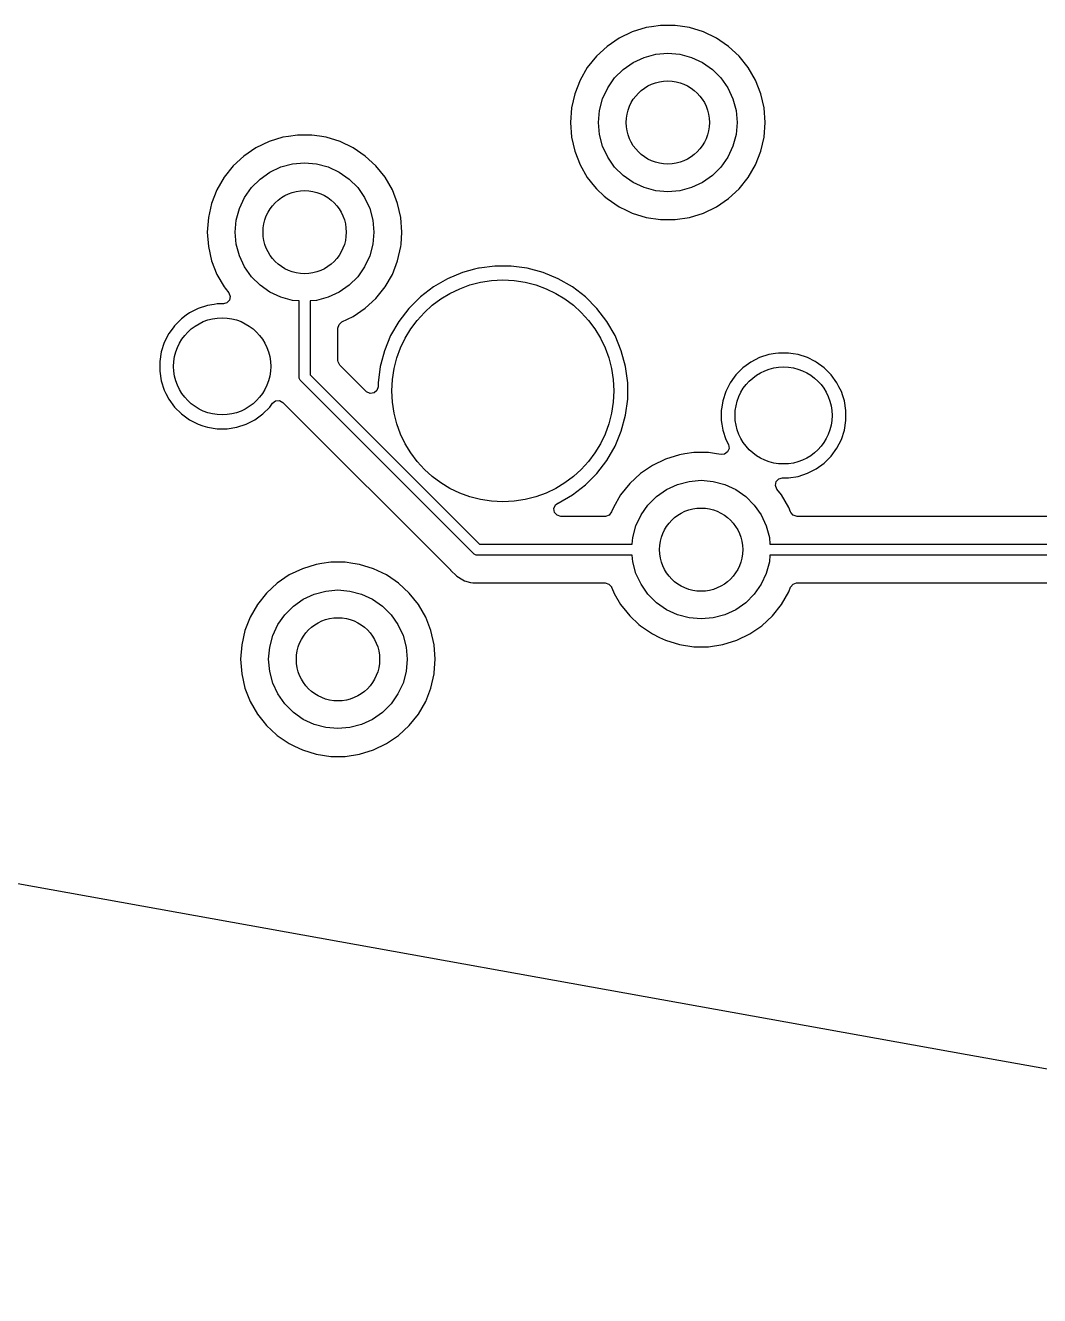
# Model space of a CAD drawing. Extents: x 98 to 223, y -135 to -41.
# Drawn here: x 156.73 to 175.02, y -131.41 to -108.51 of the extents above; entities that cross this region are included whole.
import ezdxf

# ---------------------------------------------------------------- set-up
doc = ezdxf.new("R2010")
doc.units = 0
doc.layers.add('BLACK', color=7, linetype='CONTINUOUS')

msp = doc.modelspace()

# ---------------------------------------------------------------- linework, layer by layer
at = {"layer": 'BLACK', "linetype": 'CONTINUOUS'}
for p, q in [((167.922837, -108.547961), (167.672134, -108.625293)), ((167.922843, -108.54796), (167.922837, -108.547961)), ((167.922846, -108.547959), (167.922843, -108.54796)), ((168.020708, -108.533208), (167.922846, -108.547959)), ((168.182273, -108.508855), (168.020708, -108.533208)), ((168.182279, -108.508855), (168.182273, -108.508855)), ((168.444643, -108.508855), (168.182279, -108.508855)), ((168.444648, -108.508855), (168.444643, -108.508855)), ((168.579284, -108.529149), (168.444648, -108.508855)), ((168.704076, -108.547959), (168.579284, -108.529149)), ((168.70408, -108.54796), (168.704076, -108.547959)), ((168.704084, -108.547961), (168.70408, -108.54796)), ((168.954788, -108.625293), (168.704084, -108.547961)), ((167.435763, -108.739123), (167.218981, -108.886922)), ((167.435764, -108.739122), (167.435763, -108.739123)), ((167.672134, -108.625293), (167.435764, -108.739122)), ((169.191157, -108.739122), (168.954786, -108.625293)), ((168.954786, -108.625293), (168.954788, -108.625293)), ((169.191158, -108.739123), (169.191157, -108.739122)), ((169.191161, -108.739125), (169.191158, -108.739123)), ((169.191165, -108.739127), (169.191161, -108.739125)), ((169.253433, -108.781581), (169.191165, -108.739127)), ((167.218981, -108.886922), (167.026659, -109.065369)), ((169.40794, -108.886922), (169.253433, -108.781581)), ((169.600262, -109.065369), (169.40794, -108.886922)), ((167.026659, -109.065369), (166.863075, -109.270498)), ((167.509976, -109.301799), (167.688461, -109.176823)), ((167.688461, -109.176823), (167.885936, -109.084739)), ((167.885936, -109.084739), (168.096401, -109.028345)), ((168.096401, -109.028345), (168.313461, -109.009355)), ((168.313461, -109.009355), (168.530521, -109.028345)), ((168.530521, -109.028345), (168.740986, -109.084739)), ((168.740986, -109.084739), (168.938461, -109.176823)), ((168.938461, -109.176823), (169.116946, -109.301799)), ((169.600265, -109.065373), (169.600262, -109.065369)), ((169.600266, -109.065374), (169.600265, -109.065373)), ((169.763847, -109.270498), (169.600266, -109.065374)), ((166.863075, -109.270498), (166.731893, -109.497711)), ((167.230929, -109.634355), (167.355905, -109.45587)), ((167.355905, -109.45587), (167.509976, -109.301799)), ((169.116946, -109.301799), (169.271017, -109.45587)), ((169.271017, -109.45587), (169.395993, -109.634355)), ((169.895029, -109.497712), (169.763847, -109.270498)), ((166.731893, -109.497711), (166.636043, -109.741933)), ((167.138845, -109.83183), (167.230929, -109.634355)), ((169.395993, -109.634355), (169.488077, -109.83183)), ((169.990881, -109.741939), (169.895029, -109.497712)), ((166.636037, -109.741952), (166.577658, -109.997729)), ((166.636043, -109.741933), (166.636037, -109.741952)), ((167.082451, -110.042295), (167.138845, -109.83183)), ((169.488077, -109.83183), (169.544471, -110.042295)), ((170.049263, -109.997725), (169.990881, -109.741939)), ((166.577657, -109.997734), (166.558053, -110.25935)), ((166.577658, -109.997729), (166.577657, -109.997734)), ((167.063461, -110.259355), (167.082451, -110.042295)), ((169.544471, -110.042295), (169.563461, -110.259355)), ((170.049263, -109.997729), (170.049263, -109.997725)), ((170.049264, -109.997734), (170.049263, -109.997729)), ((170.068869, -110.25935), (170.049264, -109.997734)), ((166.558053, -110.25935), (166.558053, -110.259359)), ((166.558053, -110.259359), (166.577657, -110.520975)), ((167.082451, -110.476415), (167.063461, -110.259355)), ((169.563461, -110.259355), (169.544471, -110.476415)), ((170.049264, -110.520975), (170.068869, -110.259359)), ((170.068869, -110.259359), (170.068869, -110.25935)), ((161.124923, -110.602188), (160.888553, -110.716017)), ((161.375626, -110.524856), (161.124923, -110.602188)), ((161.375632, -110.524855), (161.375626, -110.524856)), ((161.375635, -110.524854), (161.375632, -110.524855)), ((161.473497, -110.510103), (161.375635, -110.524854)), ((161.635062, -110.48575), (161.473497, -110.510103)), ((161.635068, -110.48575), (161.635062, -110.48575)), ((161.897432, -110.48575), (161.635068, -110.48575)), ((161.897437, -110.48575), (161.897432, -110.48575)), ((162.032073, -110.506044), (161.897437, -110.48575)), ((162.156865, -110.524854), (162.032073, -110.506044)), ((162.156869, -110.524855), (162.156865, -110.524854)), ((162.156873, -110.524856), (162.156869, -110.524855)), ((162.407577, -110.602188), (162.156873, -110.524856)), ((162.643946, -110.716017), (162.407575, -110.602188)), ((162.407575, -110.602188), (162.407577, -110.602188)), ((166.577657, -110.520975), (166.577658, -110.52098)), ((166.577658, -110.52098), (166.636037, -110.776757)), ((167.138845, -110.68688), (167.082451, -110.476415)), ((169.544471, -110.476415), (169.488077, -110.68688)), ((169.990881, -110.776771), (170.049263, -110.520985)), ((170.049263, -110.520985), (170.049264, -110.520975)), ((160.888552, -110.716018), (160.67177, -110.863817)), ((160.888553, -110.716017), (160.888552, -110.716018)), ((162.643947, -110.716018), (162.643946, -110.716017)), ((162.64395, -110.71602), (162.643947, -110.716018)), ((162.643954, -110.716022), (162.64395, -110.71602)), ((162.860729, -110.863817), (162.643954, -110.716022)), ((166.636037, -110.776757), (166.636039, -110.776766)), ((166.636039, -110.776766), (166.636041, -110.776771)), ((166.636041, -110.776771), (166.731893, -111.020998)), ((167.230929, -110.884355), (167.138845, -110.68688)), ((169.488077, -110.68688), (169.395993, -110.884355)), ((169.895029, -111.020998), (169.990881, -110.776771)), ((160.479448, -111.042264), (160.315864, -111.247393)), ((160.67177, -110.863817), (160.479448, -111.042264)), ((161.14125, -111.153718), (161.338725, -111.061634)), ((161.338725, -111.061634), (161.54919, -111.00524)), ((161.54919, -111.00524), (161.76625, -110.98625)), ((161.76625, -110.98625), (161.98331, -111.00524)), ((161.98331, -111.00524), (162.193775, -111.061634)), ((162.193775, -111.061634), (162.39125, -111.153718)), ((163.053051, -111.042264), (162.860729, -110.863817)), ((163.053054, -111.042268), (163.053051, -111.042264)), ((163.053055, -111.042269), (163.053054, -111.042268)), ((163.216636, -111.247393), (163.053055, -111.042269)), ((166.731893, -111.020998), (166.863075, -111.248212)), ((167.355905, -111.06284), (167.230929, -110.884355)), ((167.509976, -111.216911), (167.355905, -111.06284)), ((169.271017, -111.06284), (169.116946, -111.216911)), ((169.395993, -110.884355), (169.271017, -111.06284)), ((169.763847, -111.248212), (169.895029, -111.020998)), ((160.315864, -111.247393), (160.184682, -111.474606)), ((160.808694, -111.432765), (160.962765, -111.278694)), ((160.962765, -111.278694), (161.14125, -111.153718)), ((162.39125, -111.153718), (162.569735, -111.278694)), ((162.569735, -111.278694), (162.723806, -111.432765)), ((163.347818, -111.474607), (163.216636, -111.247393)), ((166.863075, -111.248212), (166.995197, -111.413888)), ((167.688461, -111.341887), (167.509976, -111.216911)), ((169.116946, -111.216911), (168.938461, -111.341887)), ((169.600266, -111.453336), (169.763847, -111.248212)), ((160.184682, -111.474606), (160.088832, -111.718828)), ((160.683718, -111.61125), (160.808694, -111.432765)), ((162.723806, -111.432765), (162.848782, -111.61125)), ((163.44367, -111.718834), (163.347818, -111.474607)), ((166.995197, -111.413888), (167.026659, -111.45334)), ((167.026659, -111.45334), (167.168223, -111.584691)), ((167.885936, -111.433971), (167.688461, -111.341887)), ((168.096401, -111.490365), (167.885936, -111.433971)), ((168.313461, -111.509355), (168.096401, -111.490365)), ((168.530521, -111.490365), (168.313461, -111.509355)), ((168.740986, -111.433971), (168.530521, -111.490365)), ((168.938461, -111.341887), (168.740986, -111.433971)), ((169.40794, -111.631788), (169.600266, -111.453336)), ((160.088826, -111.718847), (160.030447, -111.974624)), ((160.088832, -111.718828), (160.088826, -111.718847)), ((160.591634, -111.808725), (160.683718, -111.61125)), ((162.848782, -111.61125), (162.940866, -111.808725)), ((163.502052, -111.97462), (163.44367, -111.718834)), ((167.168223, -111.584691), (167.218982, -111.631788)), ((167.218982, -111.631788), (167.435757, -111.779583)), ((169.191165, -111.779583), (169.40794, -111.631788)), ((160.030446, -111.974629), (160.010842, -112.236245)), ((160.030447, -111.974624), (160.030446, -111.974629)), ((160.53524, -112.01919), (160.591634, -111.808725)), ((162.940866, -111.808725), (162.99726, -112.01919)), ((163.502052, -111.974624), (163.502052, -111.97462)), ((163.502053, -111.974629), (163.502052, -111.974624)), ((163.521658, -112.236245), (163.502053, -111.974629)), ((167.435757, -111.779583), (167.435762, -111.779585)), ((167.435762, -111.779585), (167.435763, -111.779586)), ((167.435763, -111.779586), (167.435764, -111.779587)), ((167.435764, -111.779587), (167.561304, -111.840043)), ((167.561304, -111.840043), (167.672134, -111.893416)), ((167.672134, -111.893416), (167.672135, -111.893416)), ((167.672135, -111.893416), (167.672138, -111.893418)), ((167.672138, -111.893418), (167.922846, -111.970751)), ((167.922846, -111.970751), (168.182279, -112.009855)), ((168.444643, -112.009855), (168.704076, -111.970751)), ((168.704076, -111.970751), (168.954784, -111.893418)), ((168.954784, -111.893418), (169.191165, -111.779583)), ((160.51625, -112.23625), (160.53524, -112.01919)), ((162.99726, -112.01919), (163.01625, -112.23625)), ((168.182279, -112.009855), (168.444643, -112.009855)), ((160.010842, -112.236245), (160.010842, -112.236254)), ((160.010842, -112.236254), (160.030446, -112.49787)), ((160.53524, -112.45331), (160.51625, -112.23625)), ((163.01625, -112.23625), (162.99726, -112.45331)), ((163.505107, -112.45711), (163.521658, -112.236254)), ((163.521658, -112.236254), (163.521658, -112.236245)), ((160.030446, -112.49787), (160.030447, -112.497875)), ((160.030447, -112.497875), (160.088826, -112.753652)), ((160.591634, -112.663775), (160.53524, -112.45331)), ((160.683718, -112.86125), (160.591634, -112.663775)), ((162.940866, -112.663775), (162.848782, -112.86125)), ((162.99726, -112.45331), (162.940866, -112.663775)), ((163.44367, -112.753666), (163.502052, -112.49788)), ((163.502052, -112.49788), (163.505107, -112.45711)), ((160.088826, -112.753652), (160.088828, -112.753661)), ((160.088828, -112.753661), (160.08883, -112.753666)), ((160.08883, -112.753666), (160.184682, -112.997893)), ((160.808694, -113.039735), (160.683718, -112.86125)), ((162.848782, -112.86125), (162.723806, -113.039735)), ((163.347818, -112.997893), (163.44367, -112.753666)), ((164.900383, -112.886655), (164.827802, -112.906103)), ((164.914461, -112.884801), (164.900383, -112.886655)), ((165.192862, -112.848148), (164.914461, -112.884801)), ((165.19287, -112.848148), (165.192862, -112.848148)), ((165.487882, -112.848148), (165.19287, -112.848148)), ((165.487889, -112.848148), (165.487882, -112.848148)), ((165.731489, -112.880219), (165.487889, -112.848148)), ((165.780369, -112.886655), (165.731489, -112.880219)), ((166.065328, -112.963009), (165.780369, -112.886655)), ((160.184682, -112.997893), (160.315864, -113.225107)), ((160.962765, -113.193806), (160.808694, -113.039735)), ((162.723806, -113.039735), (162.569735, -113.193806)), ((163.216636, -113.225107), (163.347818, -112.997893)), ((164.342865, -113.075906), (164.087382, -113.223409)), ((164.342875, -113.075902), (164.342865, -113.075906)), ((164.615414, -112.963012), (164.342875, -113.075902)), ((164.615424, -112.963009), (164.615414, -112.963012)), ((164.827802, -112.906103), (164.615424, -112.963009)), ((166.06533, -112.96301), (166.065328, -112.963009)), ((166.065337, -112.963012), (166.06533, -112.96301)), ((166.337876, -113.075902), (166.065337, -112.963012)), ((166.337886, -113.075906), (166.337876, -113.075902)), ((166.593369, -113.223409), (166.337886, -113.075906)), ((160.315864, -113.225107), (160.331782, -113.245067)), ((160.331782, -113.245067), (160.398783, -113.329084)), ((160.398783, -113.329084), (160.425192, -113.393771)), ((161.14125, -113.318782), (160.962765, -113.193806)), ((161.338725, -113.410866), (161.14125, -113.318782)), ((162.39125, -113.318782), (162.193775, -113.410866)), ((162.569735, -113.193806), (162.39125, -113.318782)), ((163.053055, -113.430231), (163.216636, -113.225107)), ((164.087382, -113.223409), (163.853335, -113.403)), ((166.827416, -113.403), (166.593369, -113.223409)), ((160.01615, -113.558111), (159.847667, -113.612853)), ((160.132802, -113.539635), (160.01615, -113.558111)), ((160.191128, -113.530397), (160.132802, -113.539635)), ((160.301836, -113.530397), (160.191128, -113.530397)), ((160.364565, -113.51336), (160.301836, -113.530397)), ((160.412435, -113.462466), (160.364565, -113.51336)), ((160.425192, -113.393771), (160.412435, -113.462466)), ((161.54919, -113.46726), (161.338725, -113.410866)), ((161.66625, -113.477501), (161.54919, -113.46726)), ((161.66625, -114.847924), (161.66625, -113.477501)), ((161.98331, -113.46726), (161.86625, -113.477501)), ((161.86625, -113.477501), (161.86625, -114.806502)), ((162.193775, -113.410866), (161.98331, -113.46726)), ((162.860729, -113.608683), (163.053055, -113.430231)), ((163.853328, -113.403006), (163.644734, -113.6116)), ((163.853335, -113.403), (163.853328, -113.403006)), ((166.827423, -113.403006), (166.827416, -113.403)), ((167.036017, -113.6116), (166.827423, -113.403006)), ((159.54649, -113.797416), (159.421226, -113.92268)), ((159.546491, -113.797416), (159.54649, -113.797416)), ((159.546493, -113.797414), (159.546491, -113.797416)), ((159.630807, -113.736156), (159.546493, -113.797414)), ((159.689816, -113.693283), (159.630807, -113.736156)), ((159.847664, -113.612854), (159.689816, -113.693283)), ((159.847667, -113.612853), (159.847664, -113.612854)), ((162.436948, -113.856166), (162.643954, -113.756478)), ((162.643954, -113.756478), (162.860729, -113.608683)), ((163.644728, -113.611607), (163.465137, -113.845654)), ((163.644734, -113.6116), (163.644728, -113.611607)), ((167.036023, -113.611607), (167.036017, -113.6116)), ((167.215614, -113.845654), (167.036023, -113.611607)), ((159.393664, -113.960616), (159.317093, -114.066006)), ((159.421224, -113.922683), (159.393664, -113.960616)), ((159.421226, -113.922681), (159.421224, -113.922683)), ((159.421226, -113.92268), (159.421226, -113.922681)), ((162.36675, -113.967886), (162.386435, -113.900847)), ((162.36675, -114.547827), (162.36675, -113.967886)), ((162.386435, -113.900847), (162.436948, -113.856166)), ((163.465137, -113.845654), (163.317634, -114.101137)), ((167.362516, -114.100097), (167.215614, -113.845654)), ((159.236663, -114.223857), (159.181921, -114.39234)), ((159.236664, -114.223854), (159.236663, -114.223857)), ((159.317093, -114.066006), (159.236664, -114.223854)), ((163.31763, -114.101147), (163.20474, -114.373686)), ((163.317634, -114.101137), (163.31763, -114.101147)), ((167.363119, -114.101141), (167.362516, -114.100097)), ((167.476015, -114.373696), (167.363119, -114.101141)), ((159.181921, -114.39234), (159.154207, -114.567318)), ((163.204737, -114.373696), (163.139411, -114.6175)), ((163.20474, -114.373686), (163.204737, -114.373696)), ((167.552369, -114.658655), (167.476015, -114.373696)), ((169.969002, -114.498356), (169.811154, -114.578785)), ((169.969005, -114.498355), (169.969002, -114.498356)), ((170.137488, -114.443613), (169.969005, -114.498355)), ((170.25414, -114.425137), (170.137488, -114.443613)), ((170.312466, -114.415899), (170.25414, -114.425137)), ((170.489624, -114.415899), (170.312466, -114.415899)), ((170.577112, -114.429756), (170.489624, -114.415899)), ((170.664601, -114.443613), (170.577112, -114.429756)), ((170.833084, -114.498355), (170.664601, -114.443613)), ((170.833087, -114.498356), (170.833084, -114.498355)), ((170.96843, -114.567318), (170.833087, -114.498356)), ((159.154207, -114.567318), (159.154207, -114.744475)), ((162.369584, -114.574185), (162.36675, -114.547827)), ((162.403069, -114.635508), (162.369584, -114.574185)), ((162.878195, -115.110634), (162.403069, -114.635508)), ((163.128382, -114.658663), (163.089876, -114.951134)), ((163.128384, -114.658652), (163.128382, -114.658663)), ((163.139411, -114.6175), (163.128384, -114.658652)), ((167.590876, -114.951142), (167.552369, -114.658655)), ((169.667828, -114.682918), (169.542564, -114.808182)), ((169.667829, -114.682918), (169.667828, -114.682918)), ((169.667831, -114.682916), (169.667829, -114.682918)), ((169.729383, -114.638195), (169.667831, -114.682916)), ((169.811154, -114.578785), (169.729383, -114.638195)), ((170.990935, -114.578785), (170.96843, -114.567318)), ((171.134259, -114.682916), (170.990935, -114.578785)), ((171.259528, -114.808185), (171.134259, -114.682916)), ((159.154207, -114.744475), (159.181921, -114.919453)), ((159.181921, -114.919453), (159.236663, -115.087936)), ((161.668171, -114.867433), (161.66625, -114.847924)), ((161.683103, -114.903481), (161.668171, -114.867433)), ((161.695539, -114.918635), (161.683103, -114.903481)), ((164.808661, -118.031756), (161.695539, -114.918635)), ((161.86625, -114.806502), (164.920793, -117.861046)), ((163.089876, -114.951134), (163.089876, -115.022953)), ((167.590876, -115.246154), (167.590876, -114.951142)), ((169.438431, -114.951508), (169.358002, -115.109356)), ((169.510135, -114.852817), (169.438431, -114.951508)), ((169.542562, -114.808185), (169.510135, -114.852817)), ((169.542564, -114.808183), (169.542562, -114.808185)), ((169.542564, -114.808182), (169.542564, -114.808183)), ((171.363659, -114.951509), (171.259528, -114.808185)), ((171.400062, -115.022953), (171.363659, -114.951509)), ((159.236663, -115.087936), (159.236664, -115.087939)), ((159.236664, -115.087939), (159.266091, -115.145691)), ((159.266091, -115.145691), (159.317093, -115.245787)), ((162.884673, -115.116666), (162.878195, -115.110634)), ((162.948229, -115.145691), (162.884673, -115.116666)), ((163.017387, -115.135747), (162.948229, -115.145691)), ((163.070191, -115.089992), (163.017387, -115.135747)), ((163.089876, -115.022953), (163.070191, -115.089992)), ((169.358001, -115.109359), (169.303259, -115.277842)), ((169.358002, -115.109356), (169.358001, -115.109359)), ((171.444087, -115.109356), (171.400062, -115.022953)), ((171.444088, -115.109359), (171.444087, -115.109356)), ((171.470407, -115.190364), (171.444088, -115.109359)), ((171.498831, -115.277844), (171.470407, -115.190364)), ((159.317093, -115.245787), (159.421224, -115.389111)), ((159.421224, -115.389111), (159.546493, -115.51438)), ((161.012921, -115.51438), (161.13819, -115.389111)), ((161.13819, -115.389111), (161.187517, -115.321217)), ((161.187517, -115.321217), (161.242844, -115.278554)), ((161.242844, -115.278554), (161.312457, -115.272575)), ((161.312457, -115.272575), (161.374253, -115.30518)), ((161.374253, -115.30518), (161.375514, -115.306424)), ((161.375514, -115.306424), (161.404599, -115.335509)), ((161.404599, -115.335509), (161.404605, -115.335514)), ((161.404605, -115.335514), (164.394511, -118.32542)), ((167.552369, -115.538641), (167.590876, -115.246154)), ((169.285635, -115.389113), (169.275545, -115.45282)), ((169.303259, -115.277842), (169.285635, -115.389113)), ((171.526545, -115.45282), (171.498831, -115.277844)), ((159.546493, -115.51438), (159.689817, -115.618511)), ((159.689817, -115.618511), (159.741553, -115.644872)), ((159.741553, -115.644872), (159.847664, -115.698939)), ((160.711749, -115.698939), (160.869597, -115.618511)), ((160.869597, -115.618511), (161.012921, -115.51438)), ((167.476015, -115.8236), (167.552369, -115.538641)), ((169.275545, -115.45282), (169.275545, -115.629978)), ((169.275545, -115.629978), (169.286468, -115.698939)), ((171.498831, -115.804954), (171.526545, -115.629978)), ((171.526545, -115.629978), (171.526545, -115.45282)), ((159.847664, -115.698939), (159.847667, -115.69894)), ((159.847667, -115.69894), (159.931908, -115.726311)), ((159.931908, -115.726311), (160.016152, -115.753683)), ((160.016152, -115.753683), (160.191128, -115.781397)), ((160.191128, -115.781397), (160.191129, -115.781397)), ((160.191129, -115.781397), (160.368285, -115.781397)), ((160.368285, -115.781397), (160.368286, -115.781397)), ((160.368286, -115.781397), (160.543262, -115.753683)), ((160.543262, -115.753683), (160.711749, -115.698939)), ((167.363119, -116.096155), (167.476015, -115.8236)), ((169.286468, -115.698939), (169.303259, -115.804955)), ((169.303259, -115.804955), (169.358001, -115.973438)), ((171.444087, -115.973441), (171.498831, -115.804954)), ((167.215614, -116.351642), (167.363119, -116.096155)), ((169.358001, -115.973438), (169.358005, -115.973446)), ((169.358005, -115.973446), (169.405374, -116.066414)), ((169.405374, -116.066414), (169.41827, -116.135083)), ((171.363659, -116.131289), (171.444087, -115.973441)), ((168.273175, -116.326984), (168.036805, -116.440813)), ((168.523878, -116.249652), (168.273175, -116.326984)), ((168.523884, -116.249651), (168.523878, -116.249652)), ((168.523887, -116.24965), (168.523884, -116.249651)), ((168.621749, -116.234899), (168.523887, -116.24965)), ((168.783314, -116.210546), (168.621749, -116.234899)), ((168.78332, -116.210546), (168.783314, -116.210546)), ((169.045684, -116.210546), (168.78332, -116.210546)), ((169.045689, -116.210546), (169.045684, -116.210546)), ((169.193702, -116.232856), (169.045689, -116.210546)), ((169.276408, -116.245322), (169.193702, -116.232856)), ((169.334887, -116.24008), (169.276408, -116.245322)), ((169.391993, -116.199823), (169.334887, -116.24008)), ((169.41827, -116.135083), (169.391993, -116.199823)), ((171.134259, -116.399882), (171.259528, -116.274613)), ((171.259528, -116.274613), (171.363659, -116.131289)), ((167.036022, -116.58569), (167.215614, -116.351642)), ((168.036804, -116.440814), (167.820022, -116.588613)), ((168.036805, -116.440813), (168.036804, -116.440814)), ((170.833087, -116.584441), (170.990935, -116.504013)), ((170.990935, -116.504013), (171.134259, -116.399882)), ((166.59337, -116.973886), (166.827418, -116.794294)), ((166.827418, -116.794294), (167.036022, -116.58569)), ((167.6277, -116.76706), (167.464116, -116.972189)), ((167.820022, -116.588613), (167.6277, -116.76706)), ((168.289502, -116.878514), (168.486977, -116.78643)), ((168.486977, -116.78643), (168.697442, -116.730036)), ((168.697442, -116.730036), (168.914502, -116.711046)), ((168.914502, -116.711046), (169.131562, -116.730036)), ((169.131562, -116.730036), (169.342027, -116.78643)), ((169.342027, -116.78643), (169.539502, -116.878514)), ((170.25556, -116.803525), (170.268317, -116.73483)), ((170.268317, -116.73483), (170.316187, -116.683936)), ((170.316187, -116.683936), (170.378916, -116.666899)), ((170.378916, -116.666899), (170.489623, -116.666899)), ((170.489623, -116.666899), (170.489624, -116.666899)), ((170.489624, -116.666899), (170.6646, -116.639185)), ((170.6646, -116.639185), (170.833087, -116.584441)), ((166.337883, -117.121391), (166.59337, -116.973886)), ((167.464116, -116.972189), (167.332937, -117.199396)), ((167.956946, -117.157561), (168.111017, -117.00349)), ((168.111017, -117.00349), (168.289502, -116.878514)), ((169.539502, -116.878514), (169.717987, -117.00349)), ((169.717987, -117.00349), (169.872058, -117.157561)), ((170.281968, -116.868211), (170.25556, -116.803525)), ((170.364888, -116.972189), (170.281968, -116.868211)), ((170.49607, -117.199403), (170.364888, -116.972189)), ((166.261165, -117.218899), (166.29019, -117.155343)), ((166.271109, -117.288057), (166.261165, -117.218899)), ((166.29019, -117.155343), (166.334379, -117.123477)), ((166.334237, -117.123189), (166.335954, -117.122342)), ((166.334379, -117.123477), (166.334237, -117.123189)), ((166.335954, -117.122342), (166.336448, -117.121986)), ((166.336448, -117.121986), (166.337873, -117.121395)), ((166.337873, -117.121395), (166.337883, -117.121391)), ((167.332934, -117.199403), (167.300575, -117.281851)), ((167.332937, -117.199396), (167.332934, -117.199401)), ((167.332934, -117.199401), (167.332934, -117.199403)), ((167.83197, -117.336046), (167.956946, -117.157561)), ((169.872058, -117.157561), (169.997034, -117.336046)), ((170.528443, -117.281888), (170.49607, -117.199403)), ((166.316864, -117.340861), (166.271109, -117.288057)), ((166.383903, -117.360546), (166.316864, -117.340861)), ((167.185149, -117.360546), (166.383903, -117.360546)), ((167.191892, -117.360363), (167.185149, -117.360546)), ((167.257762, -117.337062), (167.191892, -117.360363)), ((167.300575, -117.281851), (167.257762, -117.337062)), ((167.739886, -117.533521), (167.83197, -117.336046)), ((169.997034, -117.336046), (170.089118, -117.533521)), ((170.531061, -117.288057), (170.528443, -117.281888)), ((170.576816, -117.340861), (170.531061, -117.288057)), ((170.643855, -117.360546), (170.576816, -117.340861)), ((178.410551, -117.360546), (170.643855, -117.360546)), ((167.683492, -117.743986), (167.739886, -117.533521)), ((170.089118, -117.533521), (170.145512, -117.743986)), ((164.920793, -117.861046), (167.673251, -117.861046)), ((167.673251, -117.861046), (167.683492, -117.743986)), ((170.145512, -117.743986), (170.155753, -117.861046)), ((170.155753, -117.861046), (178.669226, -117.861046)), ((164.823814, -118.044193), (164.808661, -118.031756)), ((164.834372, -118.048566), (164.823814, -118.044193)), ((164.859863, -118.059125), (164.834372, -118.048566)), ((164.879372, -118.061046), (164.859863, -118.059125)), ((167.673251, -118.061046), (164.879372, -118.061046)), ((167.683492, -118.178106), (167.673251, -118.061046)), ((170.155753, -118.061046), (170.145512, -118.178106)), ((178.710648, -118.061046), (170.155753, -118.061046)), ((161.725964, -118.303879), (161.489594, -118.417708)), ((161.976667, -118.226547), (161.725964, -118.303879)), ((161.976673, -118.226546), (161.976667, -118.226547)), ((161.976676, -118.226545), (161.976673, -118.226546)), ((162.074538, -118.211794), (161.976676, -118.226545)), ((162.236103, -118.187441), (162.074538, -118.211794)), ((162.236109, -118.187441), (162.236103, -118.187441)), ((162.498473, -118.187441), (162.236109, -118.187441)), ((162.498478, -118.187441), (162.498473, -118.187441)), ((162.633114, -118.207735), (162.498478, -118.187441)), ((162.757906, -118.226545), (162.633114, -118.207735)), ((162.75791, -118.226546), (162.757906, -118.226545)), ((162.757914, -118.226547), (162.75791, -118.226546)), ((163.008618, -118.303879), (162.757914, -118.226547)), ((163.244987, -118.417708), (163.008616, -118.303879)), ((163.008616, -118.303879), (163.008618, -118.303879)), ((164.394511, -118.32542), (164.394521, -118.325431)), ((164.394521, -118.325431), (164.398851, -118.329761)), ((164.398851, -118.329761), (164.398852, -118.329762)), ((164.398852, -118.329762), (164.510656, -118.441566)), ((167.739886, -118.388571), (167.683492, -118.178106)), ((167.83197, -118.586046), (167.739886, -118.388571)), ((170.089118, -118.388571), (169.997034, -118.586046)), ((170.145512, -118.178106), (170.089118, -118.388571)), ((161.272811, -118.565508), (161.080489, -118.743955)), ((161.489593, -118.417709), (161.272811, -118.565508)), ((161.489594, -118.417708), (161.489593, -118.417709)), ((163.244988, -118.417709), (163.244987, -118.417708)), ((163.244991, -118.417711), (163.244988, -118.417709)), ((163.244995, -118.417713), (163.244991, -118.417711)), ((163.39593, -118.520619), (163.244995, -118.417713)), ((163.46177, -118.565508), (163.39593, -118.520619)), ((163.654092, -118.743955), (163.46177, -118.565508)), ((164.510656, -118.441566), (164.510658, -118.441567)), ((164.510658, -118.441567), (164.510662, -118.44157)), ((164.510662, -118.44157), (164.621328, -118.505462)), ((164.621328, -118.505462), (164.647588, -118.520623)), ((164.647588, -118.520623), (164.759391, -118.55058)), ((164.759391, -118.55058), (164.800314, -118.561546)), ((164.800314, -118.561546), (164.800315, -118.561546)), ((164.800315, -118.561546), (167.185149, -118.561546)), ((167.185149, -118.561546), (167.252188, -118.581231)), ((167.252188, -118.581231), (167.297943, -118.634035)), ((167.956946, -118.764531), (167.83197, -118.586046)), ((169.997034, -118.586046), (169.872058, -118.764531)), ((170.528428, -118.64024), (170.571242, -118.58503)), ((170.571242, -118.58503), (170.637112, -118.561729)), ((170.637112, -118.561729), (170.643855, -118.561546)), ((170.643855, -118.561546), (178.623979, -118.561546)), ((161.080489, -118.743955), (160.916905, -118.949084)), ((161.563806, -118.980385), (161.742291, -118.855409)), ((161.742291, -118.855409), (161.939766, -118.763325)), ((161.939766, -118.763325), (162.150231, -118.706931)), ((162.150231, -118.706931), (162.367291, -118.687941)), ((162.367291, -118.687941), (162.584351, -118.706931)), ((162.584351, -118.706931), (162.794816, -118.763325)), ((162.794816, -118.763325), (162.992291, -118.855409)), ((162.992291, -118.855409), (163.170776, -118.980385)), ((163.654095, -118.743959), (163.654092, -118.743955)), ((163.654096, -118.74396), (163.654095, -118.743959)), ((163.817677, -118.949084), (163.654096, -118.74396)), ((167.297943, -118.634035), (167.30056, -118.640203)), ((167.30056, -118.640203), (167.332934, -118.722689)), ((167.332934, -118.722689), (167.332936, -118.722692)), ((167.332936, -118.722692), (167.332937, -118.722695)), ((167.332937, -118.722695), (167.349408, -118.751223)), ((167.349408, -118.751223), (167.464116, -118.949903)), ((168.111017, -118.918602), (167.956946, -118.764531)), ((169.872058, -118.764531), (169.717987, -118.918602)), ((170.364888, -118.949903), (170.49607, -118.722689)), ((170.49607, -118.722689), (170.528428, -118.64024)), ((160.916905, -118.949084), (160.785723, -119.176297)), ((161.409735, -119.134456), (161.563806, -118.980385)), ((163.170776, -118.980385), (163.324847, -119.134456)), ((163.948859, -119.176298), (163.817677, -118.949084)), ((167.464116, -118.949903), (167.573808, -119.087452)), ((168.289502, -119.043578), (168.111017, -118.918602)), ((168.486977, -119.135662), (168.289502, -119.043578)), ((169.539502, -119.043578), (169.342027, -119.135662)), ((169.717987, -118.918602), (169.539502, -119.043578)), ((170.201307, -119.155027), (170.364888, -118.949903)), ((160.785723, -119.176297), (160.689873, -119.420519)), ((161.192675, -119.510416), (161.284759, -119.312941)), ((161.284759, -119.312941), (161.409735, -119.134456)), ((163.324847, -119.134456), (163.449823, -119.312941)), ((163.449823, -119.312941), (163.541907, -119.510416)), ((164.044711, -119.420525), (163.948859, -119.176298)), ((167.573808, -119.087452), (167.6277, -119.155031)), ((167.6277, -119.155031), (167.794137, -119.30946)), ((167.794137, -119.30946), (167.820023, -119.333479)), ((168.697442, -119.192056), (168.486977, -119.135662)), ((168.914502, -119.211046), (168.697442, -119.192056)), ((169.131562, -119.192056), (168.914502, -119.211046)), ((169.342027, -119.135662), (169.131562, -119.192056)), ((170.008981, -119.333479), (170.201307, -119.155027)), ((160.689867, -119.420538), (160.631488, -119.676315)), ((160.689873, -119.420519), (160.689867, -119.420538)), ((161.136281, -119.720881), (161.192675, -119.510416)), ((163.541907, -119.510416), (163.598301, -119.720881)), ((164.103093, -119.676311), (164.044711, -119.420525)), ((167.820023, -119.333479), (168.036798, -119.481274)), ((168.036798, -119.481274), (168.036803, -119.481276)), ((168.036803, -119.481276), (168.036804, -119.481277)), ((168.036804, -119.481277), (168.036805, -119.481278)), ((168.036805, -119.481278), (168.162345, -119.541734)), ((168.162345, -119.541734), (168.273175, -119.595107)), ((169.555825, -119.595109), (169.792206, -119.481274)), ((169.792206, -119.481274), (170.008981, -119.333479)), ((160.631487, -119.67632), (160.611883, -119.937936)), ((160.631488, -119.676315), (160.631487, -119.67632)), ((161.117291, -119.937941), (161.136281, -119.720881)), ((163.598301, -119.720881), (163.617291, -119.937941)), ((164.103093, -119.676315), (164.103093, -119.676311)), ((164.103094, -119.67632), (164.103093, -119.676315)), ((164.122699, -119.937936), (164.103094, -119.67632)), ((168.273175, -119.595107), (168.273176, -119.595107)), ((168.273176, -119.595107), (168.273179, -119.595109)), ((168.273179, -119.595109), (168.523887, -119.672442)), ((168.523887, -119.672442), (168.78332, -119.711546)), ((168.78332, -119.711546), (169.045684, -119.711546)), ((169.045684, -119.711546), (169.305117, -119.672442)), ((169.305117, -119.672442), (169.555825, -119.595109)), ((160.611883, -119.937936), (160.611883, -119.937945)), ((160.611883, -119.937945), (160.631487, -120.199561)), ((161.136281, -120.155001), (161.117291, -119.937941)), ((163.617291, -119.937941), (163.598301, -120.155001)), ((164.104419, -120.181879), (164.122699, -119.937945)), ((164.122699, -119.937945), (164.122699, -119.937936)), ((160.631487, -120.199561), (160.631488, -120.199566)), ((160.631488, -120.199566), (160.689867, -120.455343)), ((161.192675, -120.365466), (161.136281, -120.155001)), ((163.598301, -120.155001), (163.541907, -120.365466)), ((164.044711, -120.455357), (164.103093, -120.199571)), ((164.103093, -120.199571), (164.104419, -120.181879)), ((160.689867, -120.455343), (160.689869, -120.455352)), ((160.689869, -120.455352), (160.689871, -120.455357)), ((160.689871, -120.455357), (160.785723, -120.699584)), ((161.284759, -120.562941), (161.192675, -120.365466)), ((163.541907, -120.365466), (163.449823, -120.562941)), ((163.948859, -120.699584), (164.044711, -120.455357)), ((161.409735, -120.741426), (161.284759, -120.562941)), ((163.449823, -120.562941), (163.324847, -120.741426)), ((160.785723, -120.699584), (160.916905, -120.926798)), ((161.563806, -120.895497), (161.409735, -120.741426)), ((161.742291, -121.020473), (161.563806, -120.895497)), ((163.170776, -120.895497), (162.992291, -121.020473)), ((163.324847, -120.741426), (163.170776, -120.895497)), ((163.817677, -120.926798), (163.948859, -120.699584)), ((160.916905, -120.926798), (161.010847, -121.044597)), ((161.010847, -121.044597), (161.080489, -121.131926)), ((161.080489, -121.131926), (161.262044, -121.300382)), ((161.939766, -121.112557), (161.742291, -121.020473)), ((162.150231, -121.168951), (161.939766, -121.112557)), ((162.794816, -121.112557), (162.584351, -121.168951)), ((162.992291, -121.020473), (162.794816, -121.112557)), ((163.46177, -121.310374), (163.654096, -121.131922)), ((163.654096, -121.131922), (163.817677, -120.926798)), ((161.262044, -121.300382), (161.272812, -121.310374)), ((161.272812, -121.310374), (161.489587, -121.458169)), ((162.367291, -121.187941), (162.150231, -121.168951)), ((162.584351, -121.168951), (162.367291, -121.187941)), ((163.244995, -121.458169), (163.46177, -121.310374)), ((161.489587, -121.458169), (161.489592, -121.458171)), ((161.489592, -121.458171), (161.489593, -121.458172)), ((161.489593, -121.458172), (161.489594, -121.458173)), ((161.489594, -121.458173), (161.582881, -121.503097)), ((161.582881, -121.503097), (161.725964, -121.572002)), ((161.725964, -121.572002), (161.725965, -121.572002)), ((161.725965, -121.572002), (161.725968, -121.572004)), ((161.725968, -121.572004), (161.976676, -121.649337)), ((162.757906, -121.649337), (163.008614, -121.572004)), ((163.008614, -121.572004), (163.244995, -121.458169)), ((161.976676, -121.649337), (162.236109, -121.688441)), ((162.236109, -121.688441), (162.498473, -121.688441)), ((162.498473, -121.688441), (162.757906, -121.649337)), ((173.711038, -127.069051), (155.225038, -123.742389)), ((197.833178, -131.409969), (173.711038, -127.069051))]:
    msp.add_line(p, q, dxfattribs=at)
at = {"layer": 'BLACK'}
for centre, radius in [((168.313461, -110.259355), 0.75), ((161.76625, -112.23625), 0.75), ((165.340376, -115.098648), 2), ((160.279707, -114.655897), 0.875), ((170.401045, -115.541399), 0.875), ((168.914502, -117.961046), 0.75), ((162.367291, -119.937941), 0.75)]:
    msp.add_circle(centre, radius, dxfattribs=at)

doc.saveas('drawing.dxf')
